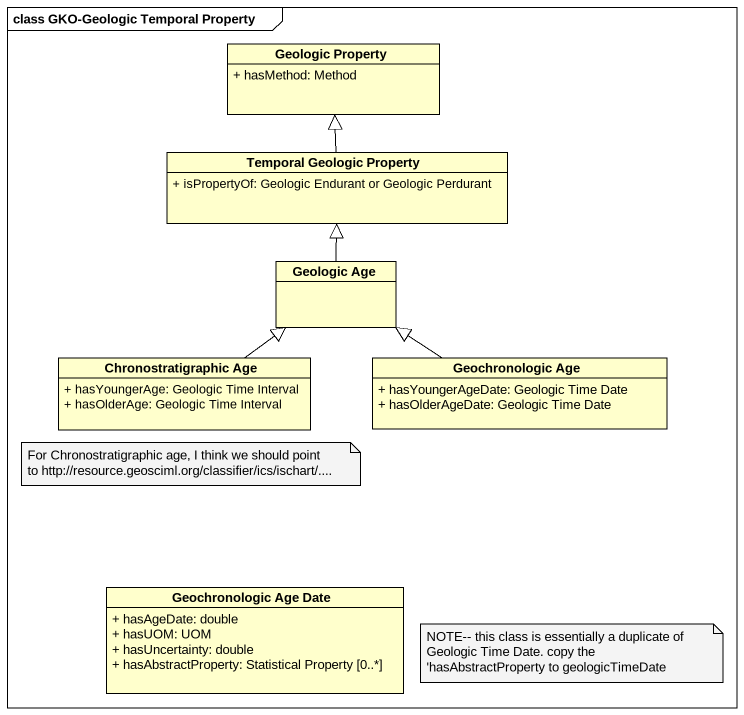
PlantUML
@startuml
mainframe class GKO-Geologic Temporal Property
hide circle
hide empty members
skinparam classAttributeIconSize 0
class "Geologic Property" as Geologic_Property {
  + hasMethod: Method
}
class "Temporal Geologic Property" as Temporal_Geologic_Property {
  + isPropertyOf: Geologic Endurant or Geologic Perdurant
}
class "Geologic Age" as Geologic_Age
class "Chronostratigraphic Age" as Chronostratigraphic_Age {
  + hasYoungerAge: Geologic Time Interval
  + hasOlderAge: Geologic Time Interval
}
class "Geochronologic Age" as Geochronologic_Age {
  + hasYoungerAgeDate: Geologic Time Date
  + hasOlderAgeDate: Geologic Time Date
}
class "Geochronologic Age Date" as Geochronologic_Age_Date {
  + hasAgeDate: double
  + hasUOM: UOM
  + hasUncertainty: double
  + hasAbstractProperty: Statistical Property [0..*]
}
Temporal_Geologic_Property -up-|> Geologic_Property
Geologic_Age -up-|> Temporal_Geologic_Property
Chronostratigraphic_Age -up-|> Geologic_Age
Geochronologic_Age -left-|> Geologic_Age
note as N1
  For Chronostratigraphic age, I think we should point to http://resource.geosciml.org/classifier/ics/ischart/....
end note
note as N2
  NOTE-- this class is essentially a duplicate of Geologic Time Date. copy the 'hasAbstractProperty to geologicTimeDate
end note
@enduml
